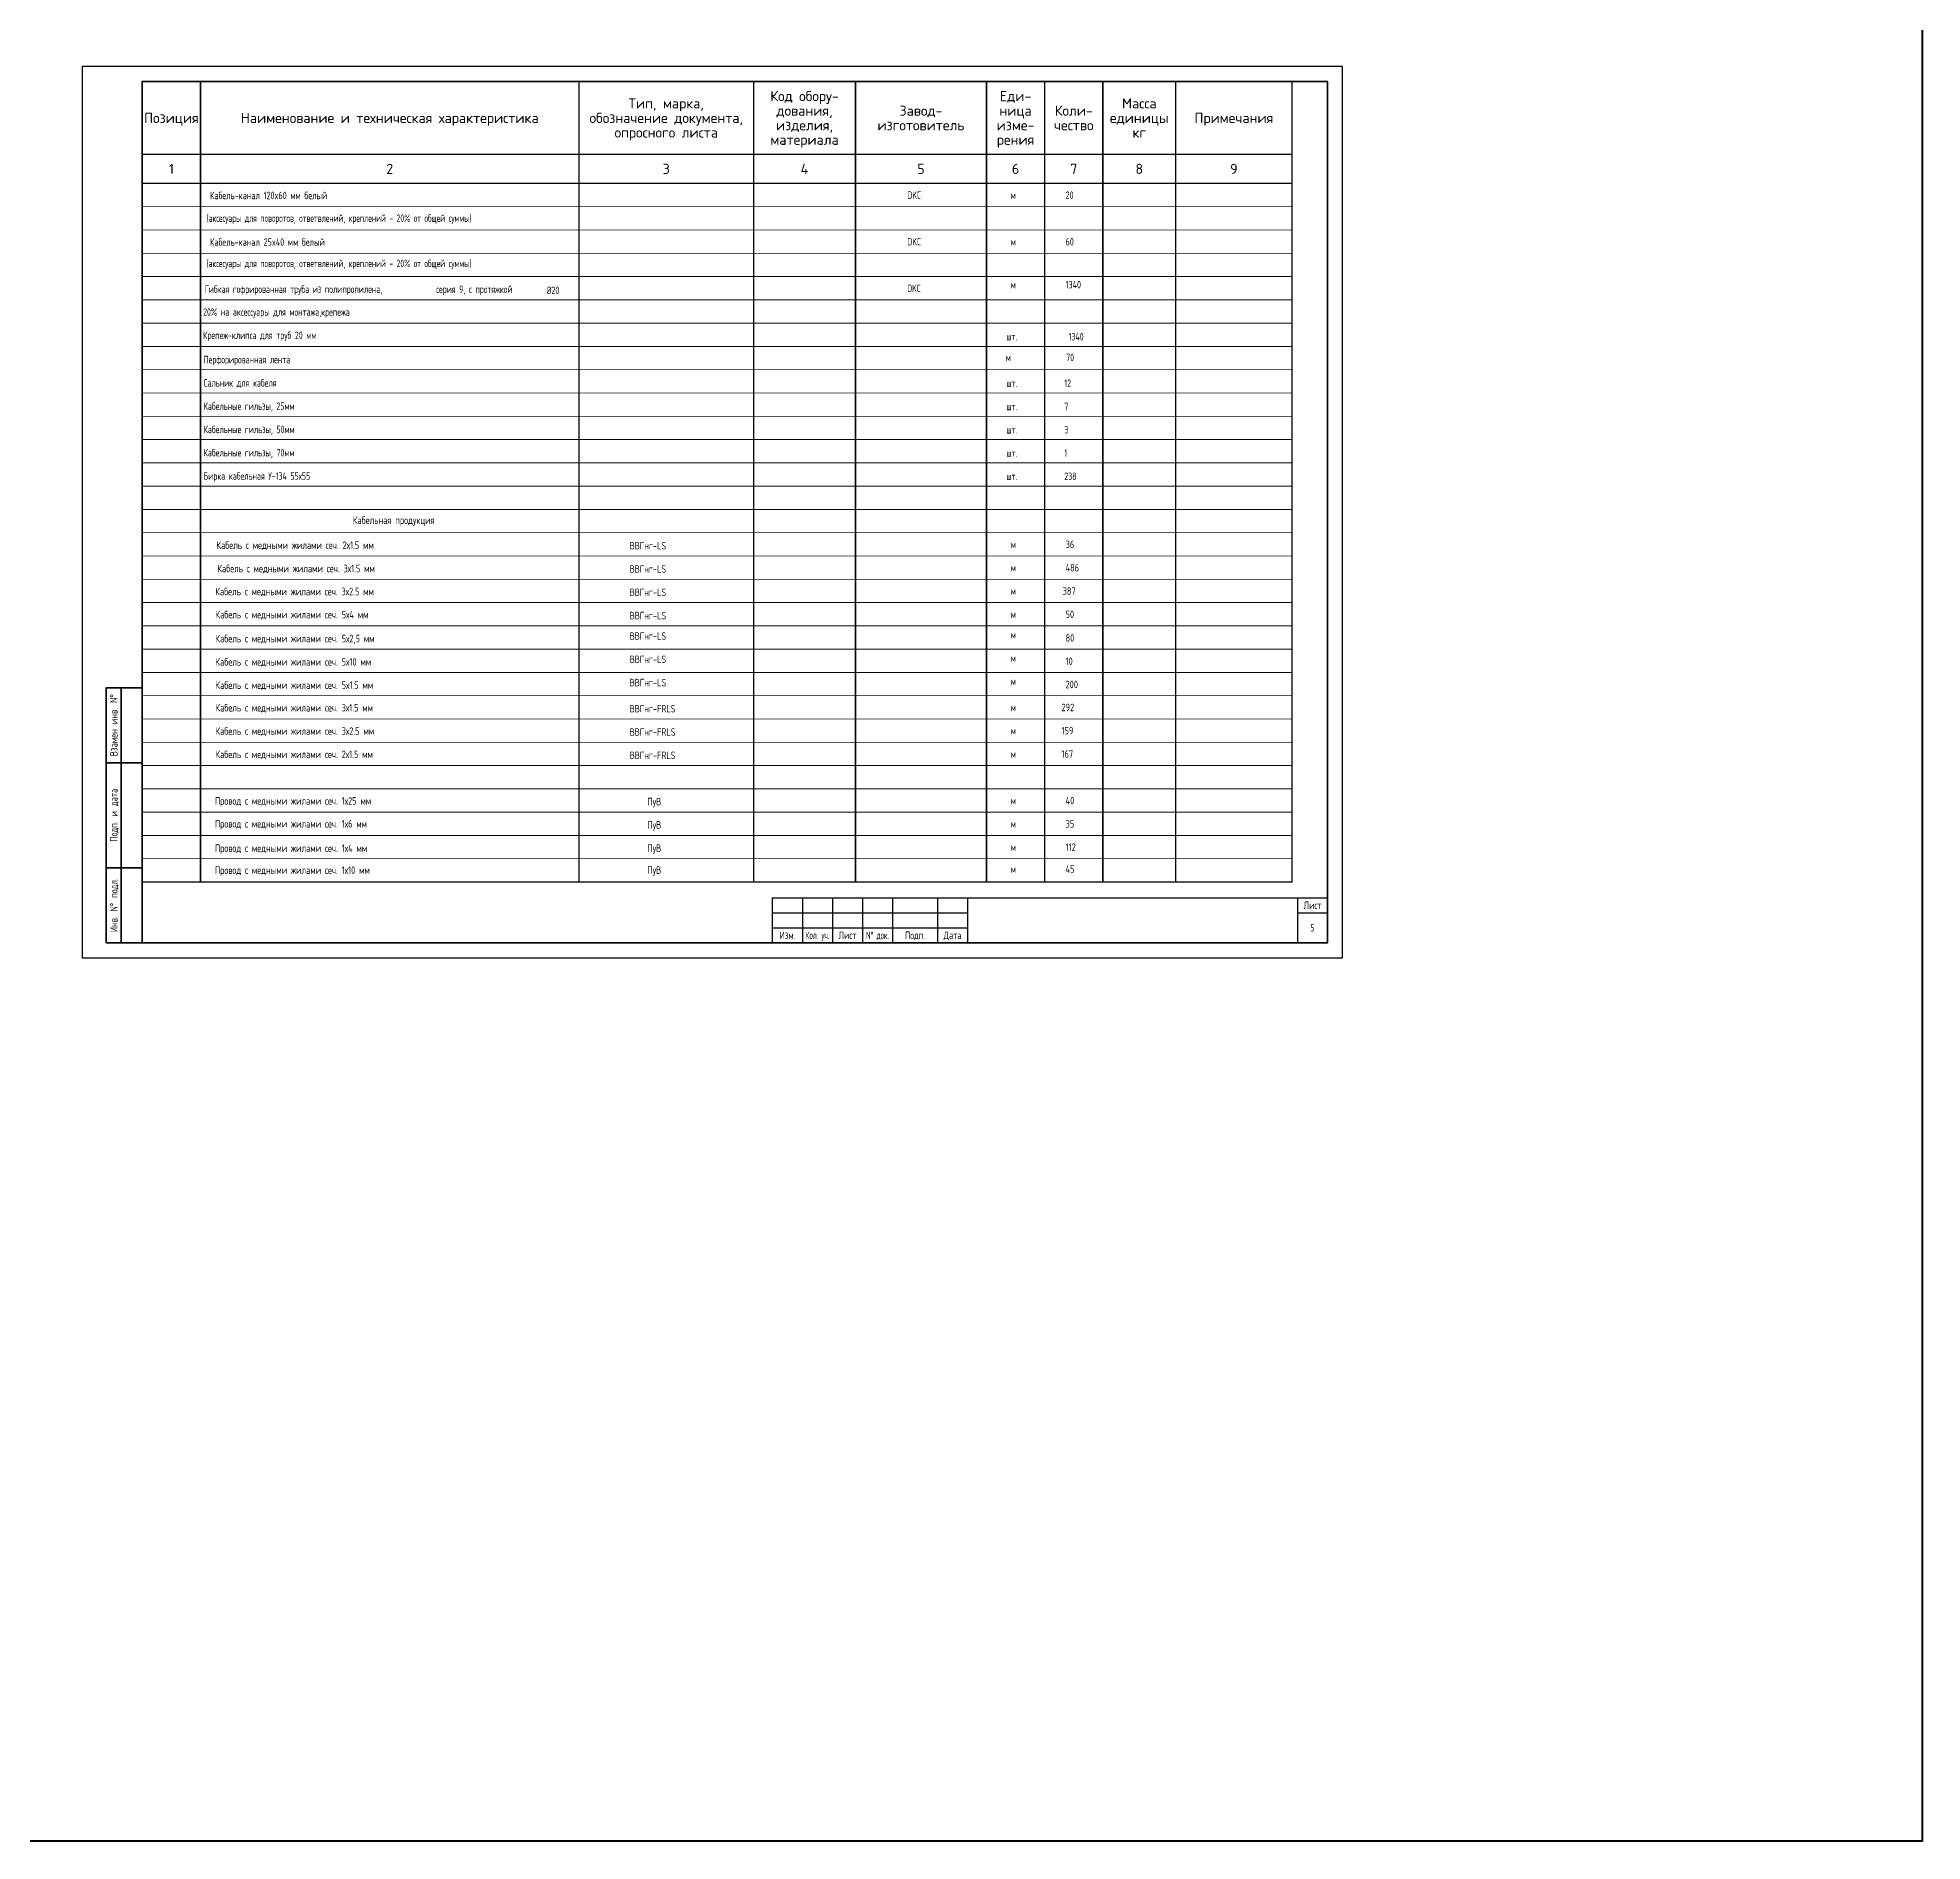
# Model space of a CAD drawing. Header units: metres. Extents: x -1525 to -1043, y -1331 to -1144.
# Drawn here: x -1285 to -1222.2, y -1331 to -1270.9 of the extents above; entities that cross this region are included whole.
import ezdxf
from ezdxf.enums import TextEntityAlignment as Align

# ---------------------------------------------------------------- set-up
doc = ezdxf.new("R2010")
doc.units = ezdxf.units.M
doc.header["$MEASUREMENT"] = 0
doc.layers.add('ЭО_схема', color=250, linetype='Continuous')
doc.layers.add('ЭС', color=5, linetype='Continuous', lineweight=30)
doc.styles.add('-ISOCPEUR-', font='isocpeur.ttf')
doc.styles.get("Standard").update_dxf_attribs({"font": 'txt.shx', "width": 0.8, "height": 0.0025})
doc.styles.add('Times', font='CS_Gost2304.shx')

# ---------------------------------------------------------------- blocks, each defined once
blk = doc.blocks.new('*U72')
at = {"const_width": 0.5}
blk.add_lwpolyline([(0, 0), (-395, 0), (-395, -35), (0, -35)], close=True, dxfattribs=at)
for points, const_width in [([(-375, 0), (-375, -35)], 0.5), ([(-245, 0), (-245, -35)], 0.5), ([(-185, 0), (-185, -35)], 0.5), ([(-150, 0), (-150, -35)], 0.5), ([(-105, 0), (-105, -35)], 0.5), ([(-85, 0), (-85, -35)], 0.5), ([(-65, 0), (-65, -35)], 0.5), ([(-40, 0), (-40, -35)], 0.5), ([(-395, -25), (0, -25)], 0.5), ([(0, -35), (0, -275), (-395, -275), (-395, -35)], 0.5), ([(-375, -35), (-375, -275)], 0.5), ([(-245, -35), (-245, -275)], 0.5), ([(-185, -35), (-185, -275)], 0.5), ([(-150, -35), (-150, -275)], 0.5), ([(-105, -35), (-105, -275)], 0.5), ([(-85, -35), (-85, -275)], 0.5), ([(-65, -35), (-65, -275)], 0.5), ([(-40, -35), (-40, -275)], 0.5), ([(0, -43), (-395, -43)], 0.3), ([(0, -51), (-395, -51)], 0.3), ([(0, -59), (-395, -59)], 0.3), ([(0, -67), (-395, -67)], 0.3), ([(0, -75), (-395, -75)], 0.3), ([(0, -83), (-395, -83)], 0.3), ([(0, -91), (-395, -91)], 0.3), ([(0, -99), (-395, -99)], 0.3), ([(0, -107), (-395, -107)], 0.3), ([(0, -115), (-395, -115)], 0.3), ([(0, -123), (-395, -123)], 0.3), ([(0, -131), (-395, -131)], 0.3), ([(0, -139), (-395, -139)], 0.3), ([(0, -147), (-395, -147)], 0.3), ([(0, -155), (-395, -155)], 0.3), ([(0, -163), (-395, -163)], 0.3), ([(0, -171), (-395, -171)], 0.3), ([(0, -179), (-395, -179)], 0.3), ([(0, -187), (-395, -187)], 0.3), ([(0, -195), (-395, -195)], 0.3), ([(0, -203), (-395, -203)], 0.3), ([(0, -211), (-395, -211)], 0.3), ([(0, -219), (-395, -219)], 0.3), ([(0, -227), (-395, -227)], 0.3), ([(0, -235), (-395, -235)], 0.3), ([(0, -243), (-395, -243)], 0.3), ([(0, -251), (-395, -251)], 0.3), ([(0, -259), (-395, -259)], 0.3), ([(0, -267), (-395, -267)], 0.3), ([(0, -275), (-395, -275)], 0.3)]:
    blk.add_lwpolyline(points, dxfattribs=dict(const_width=const_width))
at = {"style": '-ISOCPEUR-'}
for s, p in [('Тип, марка,', (-215, -7.5)), ('Код обору-', (-167.5, -5)), ('Еди-', (-95, -5)), ('Масса', (-52.5, -7.5)), ('Позиция', (-385, -12.5)), ('Наименование и техническая характеристика', (-310, -12.5)), ('обозначение документа,', (-215, -12.5)), ('дования,', (-167.5, -10)), ('Завод-', (-127.5, -10)), ('ница', (-95, -10)), ('Коли-', (-75, -10)), ('единицы', (-52.5, -12.5)), ('Примечания', (-20, -12.5)), ('опросного листа', (-215, -17.5)), ('материала', (-167.5, -20)), ('изделия,', (-167.5, -15)), ('изготовитель', (-127.5, -15)), ('изме-', (-95, -15)), ('рения', (-95, -20)), ('чество', (-75, -15)), ('кг', (-52.5, -17.5)), ('1', (-385, -30)), ('2', (-310, -30)), ('3', (-215, -30)), ('4', (-167.5, -30)), ('5', (-127.5, -30)), ('6', (-95, -30)), ('7', (-75, -30)), ('8', (-52.5, -30)), ('9', (-20, -30))]:
    blk.add_text(s, height=3.5, dxfattribs=at).set_placement(p, align=Align.MIDDLE_CENTER)

msp = doc.modelspace()

# ---------------------------------------------------------------- linework, layer by layer
at = {"layer": 'ЭО_схема'}
msp.add_lwpolyline([(-1283.53375776, -1301.57972841), (-1241.53375776, -1301.57972841), (-1241.53375776, -1271.87972841), (-1283.53375776, -1271.87972841)], close=True, dxfattribs=at)
at = {"layer": 'ЭО_схема', "lineweight": 35}
msp.add_lwpolyline([(-1281.53375776, -1301.07972841), (-1242.03375776, -1301.07972841), (-1242.03375776, -1272.37972841), (-1281.53375776, -1272.37972841)], close=True, dxfattribs=at)
for points in [[(-1281.53375776, -1301.07972841), (-1282.73375776, -1301.07972841), (-1282.73375776, -1298.57972841), (-1282.73375776, -1295.07972841), (-1282.73375776, -1292.57972841), (-1281.53375776, -1292.57972841)], [(-1282.23375776, -1301.07972841), (-1282.23375776, -1292.57972841)], [(-1282.73375776, -1295.07972841), (-1281.53375776, -1295.07972841)], [(-1282.73375776, -1298.57972841), (-1281.53375776, -1298.57972841)]]:
    msp.add_lwpolyline(points, dxfattribs=at)
at = {"layer": 'ЭО_схема', "lineweight": 25}
for points in [[(-1260.53375776, -1301.07972841), (-1260.53375776, -1299.57972841), (-1242.03375776, -1299.57972841)], [(-1259.53375776, -1299.57972841), (-1259.53375776, -1301.07972841)], [(-1258.53375776, -1299.57972841), (-1258.53375776, -1301.07972841)], [(-1257.53375776, -1299.57972841), (-1257.53375776, -1301.07972841)], [(-1256.53375776, -1299.57972841), (-1256.53375776, -1301.07972841)], [(-1255.03375776, -1299.57972841), (-1255.03375776, -1301.07972841)], [(-1254.03375776, -1299.57972841), (-1254.03375776, -1301.07972841)], [(-1243.03375776, -1299.57972841), (-1243.03375776, -1301.07972841)], [(-1260.53375776, -1300.07972841), (-1254.03375776, -1300.07972841)], [(-1260.53375776, -1300.57972841), (-1254.03375776, -1300.57972841)], [(-1243.03375776, -1300.07972841), (-1242.03375776, -1300.07972841)]]:
    msp.add_lwpolyline(points, dxfattribs=at)
at = {"layer": 'ЭС', "color": 1, "linetype": 'Continuous', "lineweight": 50}
msp.add_lwpolyline([(-1524.88347961, -1151.42392904), (-1222.21742353, -1151.42392904), (-1222.21742353, -1331.02456139), (-1524.88347961, -1331.02456139)], close=True, dxfattribs=at)

# ---------------------------------------------------------------- block references
at = {"layer": 'ЭО_схема', "color": 0, "linetype": 'Continuous', "xscale": 0.097, "yscale": 0.097, "zscale": 0.097}
msp.add_blockref('*U72', (-1243.21875776, -1272.37972841), dxfattribs=at)

# ---------------------------------------------------------------- texts
at = {"layer": 'ЭО_схема', "color": 0, "linetype": 'Continuous', "style": 'Times'}
for s, width, p in [('Кабель-канал 120x60 мм белый ', 0.8, (-1279.28056009, -1276.30140134)), ('DKС', 0.8, (-1256.04363564, -1276.29037375)), ('м', 0.8, (-1252.59582353, -1276.29037375)), ('20', 0.8, (-1250.76663564, -1276.29037375)), ('(аксесуары для поворотов, ответвлений, креплений - 20%%% от общей суммы)', 0.75, (-1279.39275776, -1277.05672841)), ('Кабель-канал 25x40 мм белый ', 0.8, (-1279.28056009, -1277.85340134)), ('DKС', 0.8, (-1256.04363564, -1277.84237375)), ('м', 0.8, (-1252.59582353, -1277.84237375)), ('60', 0.8, (-1250.76663564, -1277.84237375)), ('(аксесуары для поворотов, ответвлений, креплений - 20%%% от общей суммы)', 0.75, (-1279.39275776, -1278.56516465)), ('Гибкая гофрированная труба из полипропилена,', 0.78, (-1279.45990608, -1279.42327455)), ('серия 9, с протяжкой ', 0.78, (-1271.7411573, -1279.42613694)), ('%%C20', 0.78, (-1268.06316236, -1279.46247003)), ('DKС', 0.78, (-1256.04363564, -1279.39437375)), ('м', 0.8, (-1252.59535994, -1279.27345752)), ('1340', 0.8, (-1250.76617205, -1279.27345752)), ('20%%% на аксессуары для монтажа,крепежа ', 0.78, (-1279.5080839, -1280.18472841)), ('Крепеж-клипса для труб 20 мм', 0.78, (-1279.5080839, -1280.96072841)), ('шт.', 0.78, (-1252.73482353, -1281.00537375)), ('1340', 0.78, (-1250.66621751, -1281.00537375)), ('Перфорированная лента', 0.78, (-1279.49234144, -1281.77022941)), ('м', 0.78, (-1252.75582315, -1281.69837376)), ('70', 0.78, (-1250.74775776, -1281.69837376)), ('Сальник для кабеля', 0.78, (-1279.49234144, -1282.54622941)), ('шт.', 0.78, (-1252.73482353, -1282.55737375)), ('12', 0.78, (-1250.80875921, -1282.55737375)), ('Кабельные гильзы, 25мм', 0.78, (-1279.49234144, -1283.32222941)), ('шт.', 0.78, (-1252.73482353, -1283.33337375)), ('шт.', 0.78, (-1252.73482353, -1283.33337375)), ('7', 0.78, (-1250.80875921, -1283.33337375)), ('Кабельные гильзы, 50мм', 0.78, (-1279.49234144, -1284.09822941)), ('шт.', 0.78, (-1252.73482353, -1284.10937375)), ('3', 0.78, (-1250.80875921, -1284.10937375)), ('Кабельные гильзы, 70мм', 0.78, (-1279.49234144, -1284.87422941)), ('шт.', 0.78, (-1252.73482353, -1284.88537375)), ('1', 0.78, (-1250.80875921, -1284.88537375)), ('Бирка кабельная У-134 55х55', 0.78, (-1279.49234144, -1285.65022941)), ('шт.', 0.78, (-1252.73482353, -1285.66137375)), ('238', 0.78, (-1250.80875921, -1285.66137375))]:
    msp.add_text(s, height=0.25, dxfattribs=dict(at, width=width)).set_placement(p)
for s, p in [('Кабельная продукция', (-1274.51975776, -1287.12202751)), (' Кабель с медными жилами сеч. 2х1.5 мм', (-1279.19475776, -1287.95572841)), ('ВВГнг-LS', (-1265.29375776, -1287.97372841)), ('м', (-1252.59582353, -1287.93037375)), (' Кабель с медными жилами сеч. 3х1.5 мм', (-1279.16375776, -1288.73272841)), ('ВВГнг-LS', (-1265.29375776, -1288.74972841)), ('м', (-1252.59582353, -1288.70637375)), (' Кабель с медными жилами сеч. 3х2.5 мм', (-1279.23175776, -1289.49972841)), ('ВВГнг-LS', (-1265.29375776, -1289.52572841)), ('м', (-1252.59582353, -1289.48237375)), (' Кабель с медными жилами сеч. 5х4 мм', (-1279.22475776, -1290.26972841)), ('ВВГнг-LS', (-1265.29375776, -1290.30172841)), ('м', (-1252.59582353, -1290.25837375)), (' Кабель с медными жилами сеч. 5х2,5 мм', (-1279.22475776, -1291.06772347)), ('ВВГнг-LS', (-1265.29375776, -1290.98273821)), ('м', (-1252.59582353, -1290.93938355)), (' Кабель с медными жилами сеч. 5х10 мм', (-1279.22475776, -1291.84372347)), ('ВВГнг-LS', (-1265.29375776, -1291.75873821)), ('м', (-1252.59582353, -1291.71538355)), (' Кабель с медными жилами сеч. 5х1.5 мм', (-1279.22475776, -1292.61972347)), ('ВВГнг-LS', (-1265.29375776, -1292.53473821)), ('м', (-1252.59582353, -1292.49138355)), (' Кабель с медными жилами сеч. 3х1.5 мм', (-1279.22475776, -1293.37372841)), ('ВВГнг-FRLS', (-1265.29375776, -1293.40572841)), ('м', (-1252.59582353, -1293.36237375)), (' Кабель с медными жилами сеч. 3х2.5 мм', (-1279.22475776, -1294.14972841)), ('ВВГнг-FRLS', (-1265.29375776, -1294.18172841)), ('м', (-1252.59582353, -1294.13837375)), (' Кабель с медными жилами сеч. 2х1.5 мм', (-1279.22475776, -1294.92572841)), ('ВВГнг-FRLS', (-1265.29375776, -1294.95772841)), ('м', (-1252.59582353, -1294.91437375)), (' Провод с медными жилами сеч. 1х25 мм', (-1279.24462901, -1296.47766075)), ('ПуВ', (-1264.70475776, -1296.50072841)), ('м', (-1252.59582353, -1296.46637375)), (' Провод с медными жилами сеч. 1х6 мм', (-1279.24462901, -1297.24072841)), ('ПуВ', (-1264.70475776, -1297.27672841)), ('м', (-1252.59582353, -1297.24237375)), (' Провод с медными жилами сеч. 1х4 мм', (-1279.24462901, -1298.05472841)), ('ПуВ', (-1264.70475776, -1298.05272841)), ('м', (-1252.59582353, -1298.01837375)), (' Провод с медными жилами сеч. 1х10 мм', (-1279.24462901, -1298.78579301)), ('ПуВ', (-1264.70475776, -1298.78379301)), ('м', (-1252.59582353, -1298.74943834))]:
    msp.add_text(s, height=0.25, dxfattribs=at).set_placement(p)
at = {"layer": 'ЭО_схема', "color": 7, "linetype": 'Continuous', "style": 'Times'}
for s, p in [('36', (-1250.76663564, -1287.93037375)), ('486', (-1250.76663564, -1288.70637375)), ('387', (-1250.86554346, -1289.48237375)), ('50', (-1250.76663564, -1290.25837375)), ('80', (-1250.76663564, -1291.0451629)), ('10', (-1250.76663564, -1291.8211629)), ('200', (-1250.76663564, -1292.5971629)), ('292', (-1250.90295971, -1293.36237375)), ('159', (-1250.90295971, -1294.13837375)), ('167', (-1250.90295971, -1294.91437375)), ('40', (-1250.76663564, -1296.46637375)), ('35', (-1250.76663564, -1297.24237375)), ('112', (-1250.76663564, -1298.01837375)), ('45', (-1250.76663564, -1298.74943834))]:
    msp.add_text(s, height=0.25, dxfattribs=at).set_placement(p)
at = {"layer": 'ЭО_схема', "lineweight": -3}
for s, width, p in [('Взамен инв. N°', 0.7, (-1282.48375776, -1293.82972841)), ('Подп. и дата', 0.75, (-1282.48375776, -1296.82972841)), ('Инв. N° подл.', 0.75, (-1282.48375776, -1299.82972841))]:
    msp.add_text(s, height=0.25, rotation=90, dxfattribs=dict(at, width=width)).set_placement(p, align=Align.MIDDLE_CENTER)
at = {"layer": 'ЭО_схема', "lineweight": 25, "width": 0.75}
msp.add_text('Лист', height=0.25, dxfattribs=at).set_placement((-1242.53375776, -1299.82972841), align=Align.MIDDLE_CENTER)
at = {"layer": 'ЭО_схема', "lineweight": 25, "ltscale": 100, "style": 'Times', "width": 0.7}
msp.add_text('5', height=0.25, dxfattribs=at).set_placement((-1242.60084183, -1300.70598026))
at = {"layer": 'ЭО_схема', "lineweight": 25, "ltscale": 100, "style": 'Times'}
for s, width, p in [('Изм.', 0.9, (-1260.03375776, -1300.82972841)), ('Кол. уч.', 0.7, (-1259.03375776, -1300.82972841)), ('Лист', 0.9, (-1258.03375776, -1300.82972841)), ('N° док.', 0.7, (-1257.03375776, -1300.82972841)), ('Подп.', 0.9, (-1255.78375776, -1300.82972841)), ('Дата', 0.9, (-1254.53375776, -1300.82972841))]:
    msp.add_text(s, height=0.25, dxfattribs=dict(at, width=width)).set_placement(p, align=Align.MIDDLE_CENTER)

doc.saveas('drawing.dxf')
